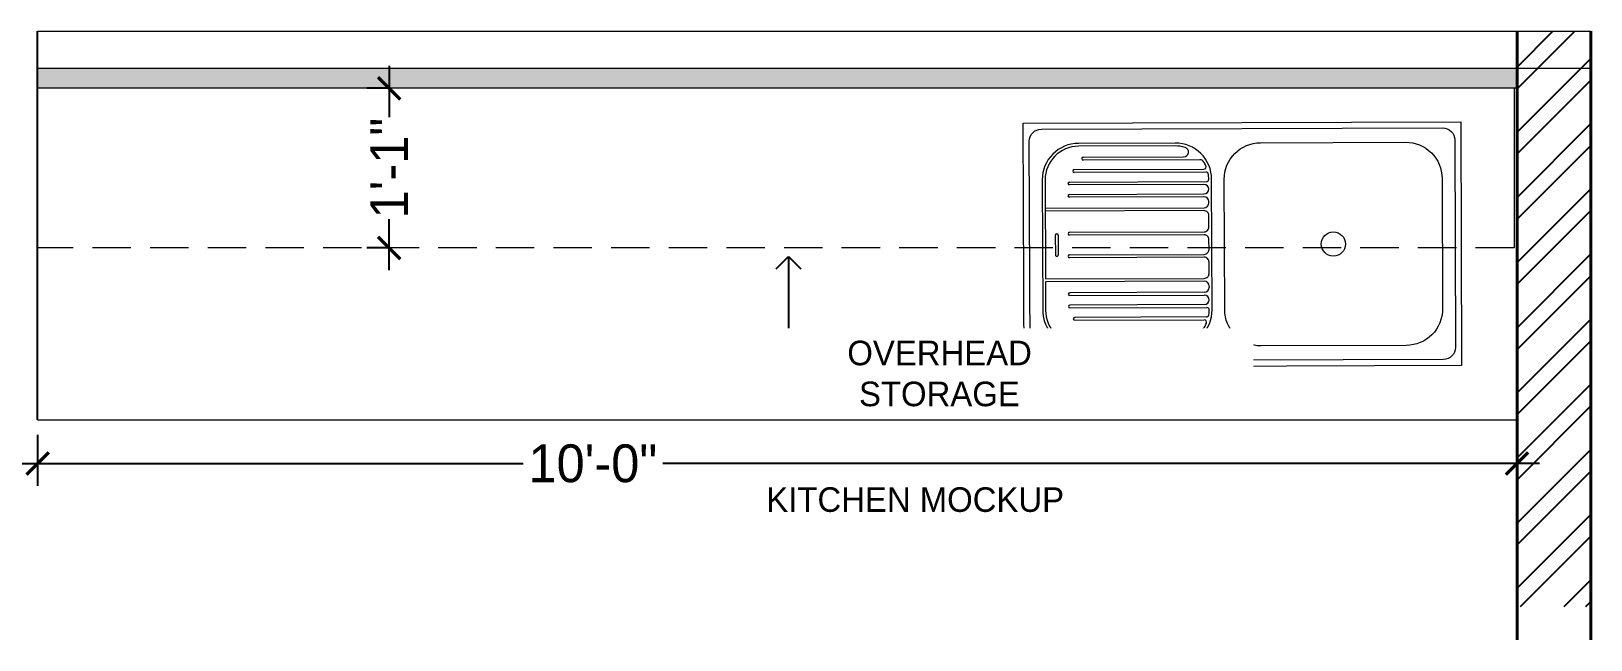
# Model space of a CAD drawing. Header units: inches. Extents: x -137722 to 81594, y -22256 to -1207.
# Drawn here: x -63100.2 to -62973.3, y -2152.2 to -2102.7 of the extents above; entities that cross this region are included whole.
import ezdxf

# ---------------------------------------------------------------- set-up
doc = ezdxf.new("R2010")
doc.units = ezdxf.units.IN
doc.header["$LTSCALE"] = 0.05
doc.header["$MEASUREMENT"] = 0
doc.header["$PDMODE"] = 3
doc.header["$PDSIZE"] = -4
doc.linetypes.add('A2-XREF-115_FURN$0$HIDDEN', pattern=[0.375, 0.25, -0.125])
doc.linetypes.add('DASHED2', pattern=[0.375, 0.25, -0.125])
doc.layers.get('Defpoints').update_dxf_attribs({"linetype": 'DASHED2'})
for name, color, linetype in [('Civil Dimension - Text', 7, 'Continuous'), ('HATCH', 251, 'Continuous'), ('text', 176, 'Continuous')]:
    doc.layers.add(name, color=color, linetype=linetype)
for name, color, linetype, lineweight in [('FURNITURE', 36, 'Continuous', 18), ('Furniture DL', 35, 'Continuous', 5), ('WALL', 7, 'Continuous', 35), ('Walls', 7, 'Continuous', 40)]:
    doc.layers.add(name, color=color, linetype=linetype, lineweight=lineweight)
doc.styles.add('4MMOF3-8', font='ARIALN.TTF', dxfattribs={"height": 5.12})
doc.styles.add('9-128OF1-4', font='stylu.ttf')
doc.styles.add('ARIAL1', font='romans.shx', dxfattribs={"width": 0.85})
doc.dimstyles.new('DIM 1-4', dxfattribs={"dimtxt": 3.0792, "dimasz": 1.82, "dimexe": 1.82, "dimexo": 0, "dimgap": 0.09, "dimtad": 0, "dimzin": 0, "dimdsep": 46, "dimlunit": 4, "dimtxsty": '9-128OF1-4', "dimblk": 'ARCHTICK', "dimcen": 1.8125, "dimdle": 1.82, "dimclrd": 8, "dimclre": 8, "dimadec": 0, "dimazin": 0, "dimtfac": 1, "dimtofl": 0, "dimtmove": 0, "dimatfit": 3, "dimldrblk": 'OPEN90', "dimfxl": 1, "dimtolj": 1, "dimtzin": 0, "dimlwd": -1, "dimarcsym": 0})

# ---------------------------------------------------------------- blocks, each defined once
blk = doc.blocks.new('A2-XREF-115_FURN$0$A$C302B23A7')
at = {"ltscale": 200}
for p, q in [((338, 456), (138, 456)), ((138, 456), (338, 456)), ((87.4, 427.4), (328.1, 427.4)), ((328.1, 433.4), (120.7, 433.4)), ((69, 387.2), (69, 387)), ((74.8, 401.8), (346.9, 401.8)), ((346.9, 407.8), (79.4, 407.8)), ((407, 328), (407, 387)), ((69, 366.6), (69, 366.2)), ((357, 382.2), (74, 382.2)), ((79, 376.2), (357, 376.2)), ((357, 356.6), (79, 356.6)), ((69, 338), (69, 340.6)), ((79, 350.6), (357, 350.6)), ((79, 328), (407, 328)), ((407, 117), (407, 322)), ((380.5, 231.7), (380.5, 272.3)), ((386.5, 231.7), (386.5, 272.3)), ((69, 166), (69, 163.4)), ((407, 176), (79, 176)), ((69, 137.4), (69, 137.8)), ((79, 153.4), (357, 153.4)), ((357, 147.4), (79, 147.4)), ((69, 116.8), (69, 117)), ((357, 121.8), (74, 121.8)), ((74.8, 102.2), (346.9, 102.2)), ((79, 127.8), (357, 127.8)), ((346.9, 96.2), (79.4, 96.2)), ((87.4, 76.6), (328.1, 76.6)), ((328.1, 70.6), (120.7, 70.6)), ((138, 48), (338, 48))]:
    blk.add_line(p, q, dxfattribs=at)
blk.add_lwpolyline([(-452, 504), (452, 504), (452, 0), (-452, 0), (-452, 504)], dxfattribs=at)
for points in [[(-414.5, 491.5), (414.5, 491.5, -0.414214), (439.5, 466.5), (439.5, 37.5, -0.414214), (414.5, 12.5), (-414.5, 12.5, -0.414214), (-439.5, 37.5), (-439.5, 466.5, -0.414214)], [(-338, 462), (-38, 462, -0.414214), (37, 387), (37, 117, -0.414214), (-38, 42), (-338, 42, -0.414214), (-413, 117), (-413, 387, -0.414214)], [(338, 462), (138, 462, 0.414214), (63, 387), (63, 117, 0.414214), (138, 42), (338, 42, 0.414214), (413, 117), (413, 387, 0.414214)]]:
    blk.add_lwpolyline(points, format="xyb", close=True, dxfattribs=at)
for points in [[(407, 322), (79, 322, 0.414214), (69, 312), (69, 288.3, 0.414214), (79, 278.3), (357, 278.3)], [(357, 272.3), (79, 272.3, 0.414214), (69, 262.3), (69, 241.7, 0.414214), (79, 231.7), (357, 231.7)], [(357, 225.7), (79, 225.7, 0.414214), (69, 215.7), (69, 192, 0.414214), (79, 182), (407, 182)]]:
    blk.add_lwpolyline(points, format="xyb", dxfattribs=at)
blk.add_circle((-188, 252), 25, dxfattribs=at)
for centre, radius, start, end in [((120.7, 443.4), 10, 107.0729, 270), ((138, 387), 69, 90, 107.0729), ((338, 387), 69, 0, 90), ((138, 387), 69, 148.9855, 156.2263), ((87.4, 417.4), 10, 90, 148.9855), ((328.1, 430.4), 3, 270, 90), ((138, 387), 69, 171.1919, 180), ((74, 387.2), 5, 180, 270), ((74.8, 396.8), 5, 90, 171.1919), ((79.4, 412.8), 5, 156.2263, 270), ((346.9, 404.8), 3, 270, 90), ((79, 366.2), 10, 90, 180), ((79, 366.6), 10, 180, 270), ((357, 379.2), 3, 270, 90), ((357, 353.6), 3, 270, 90), ((79, 340.6), 10, 90, 180), ((79, 338), 10, 180, 270), ((357, 275.3), 3, 270, 90), ((383.5, 272.3), 3, 0, 180), ((357, 228.7), 3, 270, 90), ((383.5, 231.7), 3, 180, 0), ((383.5, 231.7), 3, 180, 0), ((79, 166), 10, 90, 180), ((79, 163.4), 10, 180, 270), ((79, 137.4), 10, 90, 180), ((79, 137.8), 10, 180, 270), ((357, 150.4), 3, 270, 90), ((74, 116.8), 5, 90, 180), ((138, 117), 69, 180, 188.8081), ((74.8, 107.2), 5, 188.8081, 270), ((338, 117), 69, 270, 0), ((346.9, 99.2), 3, 270, 90), ((357, 124.8), 3, 270, 90), ((79.4, 91.2), 5, 90, 203.7737), ((138, 117), 69, 203.7737, 211.0145), ((87.4, 86.6), 10, 211.0145, 270), ((120.7, 60.6), 10, 90, 252.9271), ((328.1, 73.6), 3, 270, 90), ((138, 117), 69, 252.9271, 270)]:
    blk.add_arc(centre, radius, start, end, dxfattribs=at)
blk = doc.blocks.new('_ArchTick')
at = {"color": 0, "const_width": 0.15}
blk.add_lwpolyline([(-0.5, -0.5), (0.5, 0.5)], dxfattribs=at)
blk = doc.blocks.new('*D383')
at = {"layer": 'Civil Dimension - Text', "color": 8, "lineweight": -2, "ltscale": 50, "transparency": 16777216}
for p, q in [((-62979.32, -2131.58), (-62979.32, -2139.69)), ((-63099.65, -2135.53), (-63099.65, -2139.69))]:
    blk.add_line(p, q, dxfattribs=at)
at = {"layer": 'Civil Dimension - Text', "color": 8, "ltscale": 50, "transparency": 16777216}
for p, q in [((-63101.47, -2137.87), (-63060.17, -2137.87)), ((-62977.5, -2137.87), (-63048.81, -2137.87))]:
    blk.add_line(p, q, dxfattribs=at)
at = {"layer": 'Defpoints', "color": 0, "ltscale": 50, "transparency": 16777216}
for p in [(-62979.32, -2131.58), (-63099.65, -2135.53), (-62979.32, -2137.87)]:
    blk.add_point(p, dxfattribs=at)
at = {"layer": 'Civil Dimension - Text', "color": 8, "ltscale": 50, "transparency": 16777216, "xscale": 1.82, "yscale": 1.82, "zscale": 1.82, "rotation": 180}
blk.add_blockref('_ArchTick', (-63099.65, -2137.87), dxfattribs=at)
at = {"layer": 'Civil Dimension - Text', "color": 8, "ltscale": 50, "transparency": 16777216, "xscale": 1.82, "yscale": 1.82, "zscale": 1.82}
blk.add_blockref('_ArchTick', (-62979.32, -2137.87), dxfattribs=at)
at = {"layer": 'Civil Dimension - Text', "ltscale": 50, "transparency": 16777216, "insert": (-63054.49, -2137.87), "char_height": 3.079, "attachment_point": 5, "style": '9-128OF1-4'}
blk.add_mtext('\\A1;10\'-0"', dxfattribs=at)
blk = doc.blocks.new('_Open90')
at = {"color": 0, "linetype": 'ByBlock', "lineweight": -2}
for p, q in [((0, 0), (-1, 0)), ((-0.5, 0.5), (0, 0)), ((0, 0), (-0.5, -0.5))]:
    blk.add_line(p, q, dxfattribs=at)
blk = doc.blocks.new('*D378')
at = {"layer": 'Civil Dimension - Text', "color": 8, "ltscale": 50, "transparency": 16777216}
for p, q in [((-63071.06, -2105.5), (-63071.06, -2109.67)), ((-63071.06, -2122.14), (-63071.06, -2117.98))]:
    blk.add_line(p, q, dxfattribs=at)
at = {"layer": 'Civil Dimension - Text', "color": 8, "lineweight": -2, "ltscale": 50, "transparency": 16777216}
for p, q in [((-63071.06, -2107.32), (-63072.88, -2107.32)), ((-63071.06, -2120.32), (-63072.88, -2120.32))]:
    blk.add_line(p, q, dxfattribs=at)
at = {"layer": 'Defpoints', "color": 0, "ltscale": 50, "transparency": 16777216}
for p in [(-63071.06, -2107.32), (-63071.06, -2120.32), (-63071.06, -2120.32)]:
    blk.add_point(p, dxfattribs=at)
at = {"layer": 'Civil Dimension - Text', "color": 8, "ltscale": 50, "transparency": 16777216, "xscale": 1.82, "yscale": 1.82, "zscale": 1.82}
for p, rotation in [((-63071.06, -2107.32), 90), ((-63071.06, -2120.32), 270)]:
    blk.add_blockref('_ArchTick', p, dxfattribs=dict(at, rotation=rotation))
at = {"layer": 'Civil Dimension - Text', "ltscale": 50, "transparency": 16777216, "insert": (-63071.06, -2113.82), "char_height": 3.079, "attachment_point": 5, "rotation": 90, "style": '9-128OF1-4'}
blk.add_mtext('\\A1;1\'-1"', dxfattribs=at)

msp = doc.modelspace()

# ---------------------------------------------------------------- hatches: boundary and pattern name
at = {"layer": 'HATCH', "ltscale": 50}
h = msp.add_hatch(dxfattribs=at)
h.set_pattern_fill('ANSI32', color=256, scale=10)
h.set_pattern_definition([(45, (16835.117, 42935.094), (-2.65165043, 2.65165043), []), (45, (16836.8846, 42935.094), (-2.65165043, 2.65165043), [])])
h.paths.add_polyline_path([(-62973.3166, -2102.6747), (-62979.3166, -2102.6747), (-62979.3166, -2149.5037), (-62973.3166, -2149.5037)])
at = {"layer": 'WALL', "true_color": 0x139b48}
h = msp.add_hatch(color=114, dxfattribs=at)
h.dxf.hatch_style = 1
h.paths.add_polyline_path([(-62979.3166, -2107.3227), (-62979.3166, -2105.6747), (-63099.6499, -2105.6753), (-63099.6499, -2107.3233)])

# ---------------------------------------------------------------- linework, layer by layer
at = {"ltscale": 50}
msp.add_line((-63099.6499, -2134.3233), (-63099.6499, -2102.6747), dxfattribs=at)
at = {"layer": 'FURNITURE', "ltscale": 50}
for p, q in [((-62979.564, -2107.3227), (-62979.564, -2120.3227)), ((-62979.3166, -2107.3227), (-62979.3166, -2134.3227)), ((-62973.3166, -2107.3227), (-62973.3166, -2134.3227)), ((-63099.6499, -2134.3233), (-62979.3166, -2134.3227))]:
    msp.add_line(p, q, dxfattribs=at)
at = {"layer": 'FURNITURE', "color": 251, "linetype": 'A2-XREF-115_FURN$0$HIDDEN', "ltscale": 250, "true_color": 0x636466}
msp.add_line((-62979.564, -2120.3227), (-63099.6499, -2120.3233), dxfattribs=at)
at = {"layer": 'Furniture DL'}
for p, q in [((-63099.6501, -2102.6747), (-62973.3166, -2102.6747)), ((-62973.3166, -2102.6747), (-62973.3166, -2105.6747)), ((-63099.6499, -2105.6753), (-62973.3166, -2105.6747))]:
    msp.add_line(p, q, dxfattribs=at)
msp.add_lwpolyline([(-62979.3166, -2105.6747), (-62979.3166, -2107.3227), (-63099.6499, -2107.3233), (-63099.6499, -2105.6753)], close=True, dxfattribs=at)
at = {"layer": 'Walls', "ltscale": 50}
for p, q in [((-62979.3166, -2102.6747), (-62979.3166, -2152.218)), ((-62973.3166, -2102.6747), (-62973.3166, -2152.218))]:
    msp.add_line(p, q, dxfattribs=at)

# ---------------------------------------------------------------- block references
at = {"layer": 'FURNITURE', "ltscale": 50, "xscale": 0.03937007874015765, "yscale": 0.03937007874015765, "zscale": 0.03937007874015765, "rotation": 180.1974460861895}
msp.add_blockref('A2-XREF-115_FURN$0$A$C302B23A7', (-63001.6916, -2110.1086), dxfattribs=at)

# ---------------------------------------------------------------- dimensions: what is measured, and where the dimension line sits
at = {"layer": 'Civil Dimension - Text', "ltscale": 50}
dim = msp.add_linear_dim(base=(-63071.0601, -2120.3232), p1=(-63071.0601, -2107.3232), p2=(-63071.06, -2120.3232), angle=90, dimstyle='DIM 1-4', override={"dimclrt": 256, "dimfxl": 0, "dimarcsym": 1}, dxfattribs=at)
dim.commit()
dim.dimension.update_dxf_attribs({"geometry": '*D378', "text_midpoint": (-63071.0601, -2113.8232)})
dim = msp.add_linear_dim(base=(-62979.3166, -2137.8705), p1=(-63099.6499, -2135.5308), p2=(-62979.3166, -2131.5796), text='10\'-0"', dimstyle='DIM 1-4', override={"dimclrt": 256, "dimfxl": 0, "dimarcsym": 1}, dxfattribs=at)
dim.commit()
dim.dimension.update_dxf_attribs({"geometry": '*D383', "text_midpoint": (-63054.4867, -2137.8705), "dimtype": 160})

# ---------------------------------------------------------------- leaders
msp.add_leader([(-63038.5773, -2121.0139), (-63038.5773, -2130.4356), (-63033.6169, -2130.4356)], dimstyle='DIM 1-4', override={"dimtxt": 75, "dimasz": 2, "dimdec": 1, "dimlunit": 2, "dimtxsty": 'ARIAL1', "dimclrt": 256, "dimtdec": 1, "dimfxl": 0, "dimarcsym": 1}, dxfattribs=at)

# ---------------------------------------------------------------- next in the draw order: texts
at = {"layer": 'text', "ltscale": 50, "char_height": 2, "attachment_point": 4, "style": '4MMOF3-8', "bg_fill": 2}
for s, insert in [('\\pi17.33055;{\\fStylus BT|b0|i0|c0|p34;OVERHEAD\\P\\pi18.28003;STORAGE}', (-63051.1214, -2130.549)), ('{\\fStylus BT|b0|i0|c0|p34;KITCHEN MOCKUP}', (-63040.3821, -2140.8175))]:
    msp.add_mtext_dynamic_manual_height_columns(s, width=49.341913, gutter_width=15.396, heights=[0], dxfattribs=dict(at, insert=insert))

doc.saveas('drawing.dxf')
